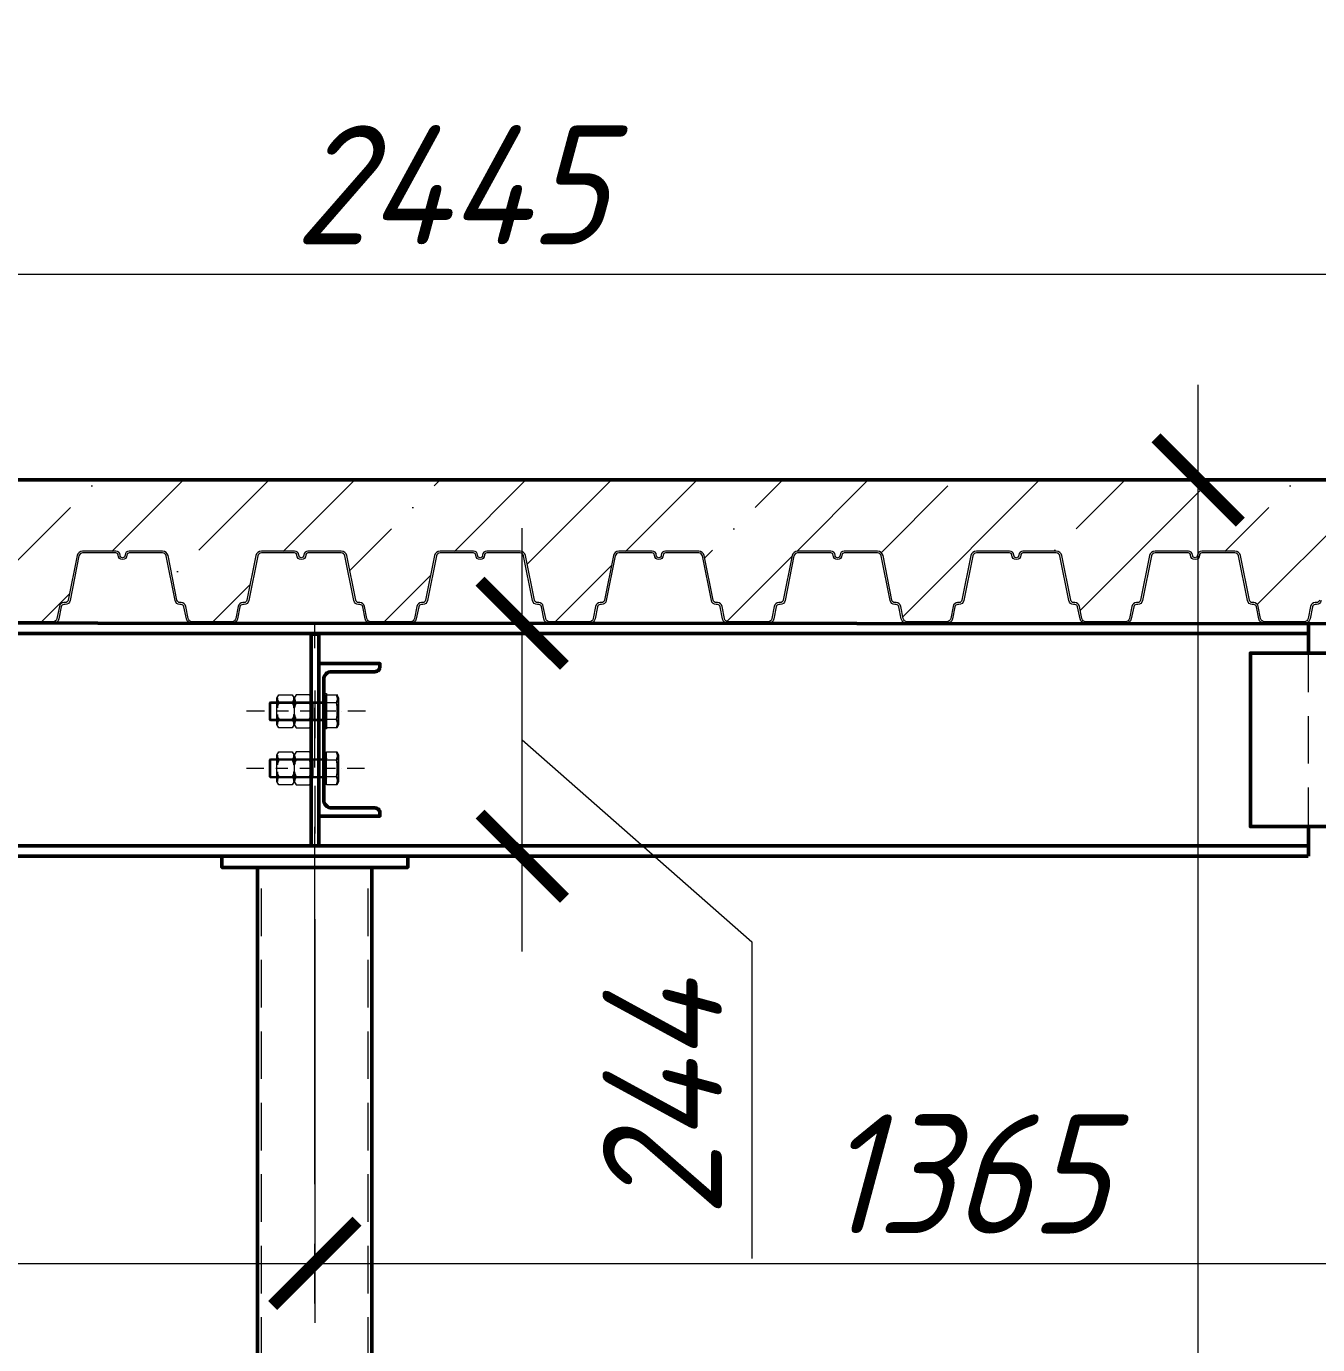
# Model space of a CAD drawing. Header units: millimetres. Extents: x 504091 to 2165846, y 135022 to 442887.
# Drawn here: x 880259 to 881614, y 257134 to 258518 of the extents above; entities that cross this region are included whole.
import ezdxf

# ---------------------------------------------------------------- set-up
doc = ezdxf.new("R2010")
doc.units = ezdxf.units.MM
for name, pattern in [('( Dashed )', [0.75, 0.5, -0.25]), ('CENTER2', [1.125, 0.75, -0.125, 0.125, -0.125]), ('осеваяX2', [4, 2.5, -0.5, 0.5, -0.5])]:
    doc.linetypes.add(name, pattern=pattern)
doc.layers.get('Defpoints').update_dxf_attribs({"color": 255})
for name, color, linetype in [('PDF _Геометрия', 7, 'Continuous'), ('SGRAND', 7, 'Continuous'), ('металл', 124, 'Continuous')]:
    doc.layers.add(name, color=color, linetype=linetype)
for name, color, linetype, lineweight in [('Кровля', 214, 'Continuous', 18), ('Лестницы', 7, 'Continuous', 18), ('Оси', 165, 'осеваяX2', 13), ('Размеры КР', 164, 'Continuous', 9)]:
    doc.layers.add(name, color=color, linetype=linetype, lineweight=lineweight)
doc.styles.add('GOST 2.304_new', font='isocpeur.ttf', dxfattribs={"width": 0.9, "oblique": 15})
doc.dimstyles.new('SPDS 1_50', dxfattribs={"dimscale": 50, "dimtxt": 2.5, "dimasz": 1.77, "dimexe": 1.25, "dimexo": 0.625, "dimtad": 1, "dimdec": 0, "dimrnd": 0.001, "dimzin": 9, "dimtxsty": 'GOST 2.304_new', "dimblk": 'ARCHTICK', "dimcen": 2.5, "dimdle": 2, "dimclrt": 256, "dimadec": 0, "dimazin": 2, "dimtfac": 0.75, "dimtdec": 0, "dimtmove": 1, "dimatfit": 3, "dimfxl": 0, "dimtolj": 1, "dimlwd": 9, "dimlwe": 9, "dimarcsym": 0})

# ---------------------------------------------------------------- blocks, each defined once
blk = doc.blocks.new('_ArchTick')
at = {"color": 0, "linetype": 'ByBlock', "const_width": 0.15}
blk.add_lwpolyline([(-0.5, -0.5), (0.5, 0.5)], dxfattribs=at)
blk = doc.blocks.new('*D1278')
at = {"layer": 'Defpoints', "color": 0, "lineweight": 20, "transparency": 16777216}
for p in [(881926.4, 258257.8), (879481.6, 258011.9), (881926.4, 258011.9)]:
    blk.add_point(p, dxfattribs=at)
at = {"layer": 'Размеры КР', "color": 0, "lineweight": 9, "transparency": 16777216}
for p, q in [((879481.6, 258043.2), (879481.6, 258320.3)), ((881926.4, 258043.2), (881926.4, 258320.3)), ((879381.6, 258257.8), (882026.4, 258257.8))]:
    blk.add_line(p, q, dxfattribs=at)
at = {"layer": 'Размеры КР', "color": 0, "lineweight": 9, "transparency": 16777216, "xscale": 88.5, "yscale": 88.5, "zscale": 88.5, "rotation": 180}
blk.add_blockref('_ArchTick', (879481.6, 258257.8), dxfattribs=at)
at = {"layer": 'Размеры КР', "color": 0, "lineweight": 9, "transparency": 16777216, "xscale": 88.5, "yscale": 88.5, "zscale": 88.5}
blk.add_blockref('_ArchTick', (881926.4, 258257.8), dxfattribs=at)
at = {"layer": 'Размеры КР', "lineweight": 20, "transparency": 16777216, "insert": (880704, 258351.6), "char_height": 125, "attachment_point": 5, "style": 'GOST 2.304_new'}
blk.add_mtext('\\A1;2445', dxfattribs=at)
blk = doc.blocks.new('*D1280')
at = {"layer": 'Defpoints', "color": 0, "lineweight": 20, "transparency": 16777216}
for p in [(881976.6, 258574.3), (879481.6, 258181.7), (881976.6, 258106.6)]:
    blk.add_point(p, dxfattribs=at)
at = {"layer": 'Размеры КР', "color": 0, "lineweight": 9, "transparency": 16777216}
for p, q in [((879481.6, 258213), (879481.6, 258636.8)), ((881976.6, 258137.8), (881976.6, 258636.8)), ((879381.6, 258574.3), (882076.6, 258574.3))]:
    blk.add_line(p, q, dxfattribs=at)
at = {"layer": 'Размеры КР', "color": 0, "lineweight": 9, "transparency": 16777216, "xscale": 88.5, "yscale": 88.5, "zscale": 88.5, "rotation": 180}
blk.add_blockref('_ArchTick', (879481.6, 258574.3), dxfattribs=at)
at = {"layer": 'Размеры КР', "color": 0, "lineweight": 9, "transparency": 16777216, "xscale": 88.5, "yscale": 88.5, "zscale": 88.5}
blk.add_blockref('_ArchTick', (881976.6, 258574.3), dxfattribs=at)
at = {"layer": 'Размеры КР', "lineweight": 20, "transparency": 16777216, "insert": (880729.1, 258668.1), "char_height": 125, "attachment_point": 5, "style": 'GOST 2.304_new'}
blk.add_mtext('\\A1;2495', dxfattribs=at)
blk = doc.blocks.new('*D1281')
at = {"layer": 'Defpoints', "color": 0, "lineweight": 20, "transparency": 16777216}
for p in [(879360.9, 257647.1), (881001.4, 257647.1), (880913.6, 254847.3)]:
    blk.add_point(p, dxfattribs=at)
at = {"layer": 'Размеры КР', "color": 0, "lineweight": 9, "transparency": 16777216}
for p, q in [((879360.9, 254747.3), (879360.9, 257747.1)), ((880970.2, 257647.1), (879298.4, 257647.1)), ((880882.3, 254847.3), (879298.4, 254847.3))]:
    blk.add_line(p, q, dxfattribs=at)
at = {"layer": 'Размеры КР', "color": 0, "lineweight": 9, "transparency": 16777216, "xscale": 88.5, "yscale": 88.5, "zscale": 88.5}
for p, rotation in [((879360.9, 257647.1), 90), ((879360.9, 254847.3), 270)]:
    blk.add_blockref('_ArchTick', p, dxfattribs=dict(at, rotation=rotation))
at = {"layer": 'Размеры КР', "lineweight": 20, "transparency": 16777216, "insert": (879267.1, 256247.2), "char_height": 125, "attachment_point": 5, "rotation": 90, "style": 'GOST 2.304_new'}
blk.add_mtext('\\A1;2800', dxfattribs=at)
blk = doc.blocks.new('*D1297')
at = {"layer": 'Defpoints', "color": 0, "lineweight": 20, "transparency": 16777216}
for p in [(880715.1, 257891.5), (880779.2, 257891.5), (880739.2, 257647.1)]:
    blk.add_point(p, dxfattribs=at)
at = {"layer": 'Размеры КР', "color": 0, "lineweight": 9, "transparency": 16777216}
for p, q in [((880779.2, 257547.1), (880779.2, 257991.5)), ((880746.4, 257891.5), (880841.7, 257891.5)), ((880779.2, 257769.3), (881020.1, 257557.3)), ((880770.5, 257647.1), (880841.7, 257647.1)), ((881020.1, 257557.3), (881020.1, 257225))]:
    blk.add_line(p, q, dxfattribs=at)
at = {"layer": 'Размеры КР', "color": 0, "lineweight": 9, "transparency": 16777216, "xscale": 88.5, "yscale": 88.5, "zscale": 88.5}
for p, rotation in [((880779.2, 257891.5), 90), ((880779.2, 257647.1), 270)]:
    blk.add_blockref('_ArchTick', p, dxfattribs=dict(at, rotation=rotation))
at = {"layer": 'Размеры КР', "lineweight": 20, "transparency": 16777216, "insert": (880926.3, 257391.2), "char_height": 125, "attachment_point": 5, "rotation": 90, "style": 'GOST 2.304_new'}
blk.add_mtext('\\A1;244', dxfattribs=at)
blk = doc.blocks.new('*D1306')
at = {"layer": 'Defpoints', "color": 0, "lineweight": 20, "transparency": 16777216}
for p in [(879481.6, 257659.6), (880561.6, 257612.3), (880561.6, 257219.8)]:
    blk.add_point(p, dxfattribs=at)
at = {"layer": 'Размеры КР', "color": 0, "lineweight": 9, "transparency": 16777216}
for p, q in [((879481.6, 257628.4), (879481.6, 257157.3)), ((880561.6, 257581.1), (880561.6, 257157.3)), ((879381.6, 257219.8), (880661.6, 257219.8))]:
    blk.add_line(p, q, dxfattribs=at)
at = {"layer": 'Размеры КР', "color": 0, "lineweight": 9, "transparency": 16777216, "xscale": 88.5, "yscale": 88.5, "zscale": 88.5, "rotation": 180}
blk.add_blockref('_ArchTick', (879481.6, 257219.8), dxfattribs=at)
at = {"layer": 'Размеры КР', "color": 0, "lineweight": 9, "transparency": 16777216, "xscale": 88.5, "yscale": 88.5, "zscale": 88.5}
blk.add_blockref('_ArchTick', (880561.6, 257219.8), dxfattribs=at)
at = {"layer": 'Размеры КР', "lineweight": 20, "transparency": 16777216, "insert": (880021.6, 257313.6), "char_height": 125, "attachment_point": 5, "style": 'GOST 2.304_new'}
blk.add_mtext('\\A1;1080', dxfattribs=at)
blk = doc.blocks.new('*D1308')
at = {"layer": 'Defpoints', "color": 0, "lineweight": 20, "transparency": 16777216}
for p in [(881926.4, 257988.6), (880561.6, 257410.3), (881926.4, 257219.8)]:
    blk.add_point(p, dxfattribs=at)
at = {"layer": 'Размеры КР', "color": 0, "lineweight": 9, "transparency": 16777216}
for p, q in [((881926.4, 257957.4), (881926.4, 257157.3)), ((880561.6, 257379.1), (880561.6, 257157.3)), ((880461.6, 257219.8), (882026.4, 257219.8))]:
    blk.add_line(p, q, dxfattribs=at)
at = {"layer": 'Размеры КР', "color": 0, "lineweight": 9, "transparency": 16777216, "xscale": 88.5, "yscale": 88.5, "zscale": 88.5, "rotation": 180}
blk.add_blockref('_ArchTick', (880561.6, 257219.8), dxfattribs=at)
at = {"layer": 'Размеры КР', "color": 0, "lineweight": 9, "transparency": 16777216, "xscale": 88.5, "yscale": 88.5, "zscale": 88.5}
blk.add_blockref('_ArchTick', (881926.4, 257219.8), dxfattribs=at)
at = {"layer": 'Размеры КР', "lineweight": 20, "transparency": 16777216, "insert": (881244, 257313.6), "char_height": 125, "attachment_point": 5, "style": 'GOST 2.304_new'}
blk.add_mtext('\\A1;1365', dxfattribs=at)
blk = doc.blocks.new('*D1409')
at = {"layer": 'Defpoints', "color": 0, "lineweight": 20, "transparency": 16777216}
for p in [(881363.3, 258041.9), (881488.2, 258041.9), (880913.6, 254847.3)]:
    blk.add_point(p, dxfattribs=at)
at = {"layer": 'Размеры КР', "color": 0, "lineweight": 9, "transparency": 16777216}
for p, q in [((881488.2, 254747.3), (881488.2, 258141.9)), ((881394.5, 258041.9), (881550.7, 258041.9)), ((880944.8, 254847.3), (881550.7, 254847.3))]:
    blk.add_line(p, q, dxfattribs=at)
at = {"layer": 'Размеры КР', "color": 0, "lineweight": 9, "transparency": 16777216, "xscale": 88.5, "yscale": 88.5, "zscale": 88.5}
for p, rotation in [((881488.2, 258041.9), 90), ((881488.2, 254847.3), 270)]:
    blk.add_blockref('_ArchTick', p, dxfattribs=dict(at, rotation=rotation))
at = {"layer": 'Размеры КР', "lineweight": 20, "transparency": 16777216, "insert": (881394.5, 256444.6), "char_height": 125, "attachment_point": 5, "rotation": 90, "style": 'GOST 2.304_new'}
blk.add_mtext('\\A1;3195', dxfattribs=at)

msp = doc.modelspace()

# ---------------------------------------------------------------- hatches: boundary and pattern name
at = {"layer": 'SGRAND', "lineweight": 20}
h = msp.add_hatch(dxfattribs=at)
h.set_pattern_fill('ANSI35', color=256, scale=20)
h.set_pattern_definition([(45, (-5597.09, 1716.57), (-89.802561, 89.802561), []), (45, (-5507.29, 1716.57), (-89.802561, 89.802561), [158.75, -31.75, 0, -31.75])])
h.paths.add_polyline_path([(881919.8266, 257918.9911, -0.406539202), (881916.2478, 257921.4216), (881906.8468, 257968.3223, 0.356446596), (881901.0657, 257973.0434), (881866.1782, 257973.0434, 0.414213562), (881861.7782, 257968.6434, -0.414213562), (881859.1782, 257966.0434, -0.414213562), (881856.5782, 257968.6434, 0.414213562), (881852.1782, 257973.0434), (881817.2906, 257973.0434, 0.358333834), (881811.5018, 257968.2836), (881802.1136, 257921.4467, -0.358554721), (881799.0716, 257918.9434), (881797.6515, 257918.9434, 0.358415298), (881792.8436, 257914.9889), (881790.3387, 257902.2522), (881789.1323, 257896.1179, -0.358415298), (881785.1093, 257892.8091), (881745.3342, 257892.8091, -0.358415298), (881741.3113, 257896.1179), (881738.8064, 257908.8546, 0.416227319), (881733.1202, 257912.8568, -0.406539202), (881729.5414, 257915.2872), (881720.1403, 257962.188, 0.356446596), (881714.3593, 257966.9091), (881679.4718, 257966.9091, 0.414213562), (881675.0718, 257962.5091, -0.414213562), (881672.4718, 257959.9091, -0.414213562), (881669.8718, 257962.5091, 0.414213562), (881665.4718, 257966.9091), (881630.5842, 257966.9091, 0.358333834), (881624.7954, 257962.1492), (881615.4072, 257915.3123, -0.358554721), (881612.3651, 257912.8091), (881610.9451, 257912.8091, 0.358415298), (881606.1371, 257908.8546), (881603.6323, 257896.1179, -0.358415298), (881599.6093, 257892.8091), (881557.8342, 257892.8091, -0.358415298), (881553.8113, 257896.1179), (881551.3064, 257908.8546, 0.416227319), (881545.6202, 257912.8568, -0.406539202), (881542.0414, 257915.2872), (881532.6403, 257962.188, 0.356446596), (881526.8593, 257966.9091), (881491.9718, 257966.9091, 0.414213562), (881487.5718, 257962.5091, -0.414213562), (881484.9718, 257959.9091, -0.414213562), (881482.3718, 257962.5091, 0.414213562), (881477.9718, 257966.9091), (881443.0842, 257966.9091, 0.358333834), (881437.2954, 257962.1492), (881427.9072, 257915.3123, -0.358554721), (881424.8651, 257912.8091), (881423.4451, 257912.8091, 0.358415298), (881418.6371, 257908.8546), (881416.1323, 257896.1179, -0.358415298), (881412.1093, 257892.8091), (881370.3342, 257892.8091, -0.358415298), (881366.3113, 257896.1179), (881363.8064, 257908.8546, 0.416227319), (881358.1202, 257912.8568, -0.406539202), (881354.5414, 257915.2872), (881345.1403, 257962.188, 0.356446596), (881339.3593, 257966.9091), (881304.4718, 257966.9091, 0.414213562), (881300.0718, 257962.5091, -0.414213562), (881297.4718, 257959.9091, -0.414213562), (881294.8718, 257962.5091, 0.414213562), (881290.4718, 257966.9091), (881255.5842, 257966.9091, 0.358333834), (881249.7954, 257962.1492), (881240.4072, 257915.3123, -0.358554721), (881237.3651, 257912.8091), (881235.9451, 257912.8091, 0.358415298), (881231.1371, 257908.8546), (881228.6323, 257896.1179, -0.358415298), (881224.6093, 257892.8091), (881182.8342, 257892.8091, -0.358415298), (881178.8113, 257896.1179), (881176.3064, 257908.8546, 0.416227319), (881170.6202, 257912.8568, -0.406539202), (881167.0414, 257915.2872), (881157.6403, 257962.188, 0.356446596), (881151.8593, 257966.9091), (881116.9718, 257966.9091, 0.414213562), (881112.5718, 257962.5091, -0.414213562), (881109.9718, 257959.9091, -0.414213562), (881107.3718, 257962.5091, 0.414213562), (881102.9718, 257966.9091), (881068.0695, 257966.9091, 0.358333834), (881062.2808, 257962.1492), (881052.8925, 257915.3123, -0.358554721), (881049.8505, 257912.8091), (881048.4304, 257912.8091, 0.358415298), (881043.6225, 257908.8546), (881041.1176, 257896.1179, -0.358415298), (881037.0947, 257892.8091), (880995.3195, 257892.8091, -0.358415298), (880991.2966, 257896.1179), (880988.7917, 257908.8546, 0.416227319), (880983.1055, 257912.8568, -0.406539202), (880979.5267, 257915.2872), (880970.1257, 257962.188, 0.356446596), (880964.3447, 257966.9091), (880929.4571, 257966.9091, 0.414213562), (880925.0571, 257962.5091, -0.414213562), (880922.4571, 257959.9091, -0.414213562), (880919.8571, 257962.5091, 0.414213562), (880915.4571, 257966.9091), (880880.5695, 257966.9091, 0.358333834), (880874.7808, 257962.1492), (880865.3925, 257915.3123, -0.358554721), (880862.3505, 257912.8091), (880860.9304, 257912.8091, 0.358415298), (880856.1225, 257908.8546), (880853.6176, 257896.1179, -0.358415298), (880849.5947, 257892.8091), (880807.8195, 257892.8091, -0.358415298), (880803.7966, 257896.1179), (880801.2917, 257908.8546, 0.416227319), (880795.6055, 257912.8568, -0.406539202), (880792.0267, 257915.2872), (880782.6257, 257962.188, 0.356446596), (880776.8447, 257966.9091), (880741.9571, 257966.9091, 0.414213562), (880737.5571, 257962.5091, -0.414213562), (880734.9571, 257959.9091, -0.414213562), (880732.3571, 257962.5091, 0.414213562), (880727.9571, 257966.9091), (880693.0549, 257966.9091, 0.358333834), (880687.2661, 257962.1492), (880677.8778, 257915.3123, -0.358554721), (880674.8358, 257912.8091), (880673.4157, 257912.8091, 0.358415298), (880668.6078, 257908.8546), (880666.1029, 257896.1179, -0.358415298), (880662.08, 257892.8091), (880620.3049, 257892.8091, -0.358415298), (880616.2819, 257896.1179), (880613.777, 257908.8546, 0.416227319), (880608.0909, 257912.8568, -0.406539202), (880604.5121, 257915.2872), (880595.111, 257962.188, 0.356446596), (880589.33, 257966.9091), (880554.4424, 257966.9091, 0.414213562), (880550.0424, 257962.5091, -0.414213562), (880547.4424, 257959.9091, -0.414213562), (880544.8424, 257962.5091, 0.414213562), (880540.4424, 257966.9091), (880505.5549, 257966.9091, 0.358333834), (880499.7661, 257962.1492), (880490.3778, 257915.3123, -0.358554721), (880487.3358, 257912.8091), (880485.9157, 257912.8091, 0.358415298), (880481.1078, 257908.8546), (880478.6029, 257896.1179, -0.358415298), (880474.58, 257892.8091), (880432.8049, 257892.8091, -0.358415298), (880428.7819, 257896.1179), (880426.277, 257908.8546, 0.416227319), (880420.5909, 257912.8568, -0.406539202), (880417.0121, 257915.2872), (880407.611, 257962.188, 0.356446596), (880401.83, 257966.9091), (880366.9424, 257966.9091, 0.414213562), (880362.5424, 257962.5091, -0.414213562), (880359.9424, 257959.9091, -0.414213562), (880357.3424, 257962.5091, 0.414213562), (880352.9424, 257966.9091), (880318.0402, 257966.9091, 0.358333834), (880312.2514, 257962.1492), (880302.8632, 257915.3123, -0.358554721), (880299.8211, 257912.8091), (880298.4011, 257912.8091, 0.358415298), (880293.5932, 257908.8546), (880291.0883, 257896.1179, -0.358415298), (880287.0653, 257892.8091), (880245.2902, 257892.8091, -0.358415298), (880241.2673, 257896.1179), (880238.7624, 257908.8546, 0.416227319), (880233.0762, 257912.8568, -0.406539202), (880229.4974, 257915.2872), (880220.0963, 257962.188, 0.356446596), (880214.3153, 257966.9091), (880179.4278, 257966.9091, 0.414213562), (880175.0278, 257962.5091, -0.414213562), (880172.4278, 257959.9091, -0.414213562), (880169.8278, 257962.5091, 0.414213562), (880165.4278, 257966.9091), (880130.5402, 257966.9091, 0.358333834), (880124.7514, 257962.1492), (880115.3632, 257915.3123, -0.358554721), (880112.3211, 257912.8091), (880110.9011, 257912.8091, 0.358415298), (880106.0932, 257908.8546), (880103.5883, 257896.1179, -0.358415298), (880099.5653, 257892.8091), (880057.7902, 257892.8091, -0.358415298), (880053.7673, 257896.1179), (880051.2624, 257908.8546, 0.416227319), (880045.5762, 257912.8568, -0.406539202), (880041.9974, 257915.2872), (880032.5963, 257962.188, 0.356446596), (880026.8153, 257966.9091), (879991.9278, 257966.9091, 0.414213562), (879987.5278, 257962.5091, -0.414213562), (879984.9278, 257959.9091, -0.414213562), (879982.3278, 257962.5091, 0.414213562), (879977.9278, 257966.9091), (879943.0255, 257966.9091, 0.358333834), (879937.2368, 257962.1492), (879927.8485, 257915.3123, -0.358554721), (879924.8065, 257912.8091), (879923.3864, 257912.8091, 0.358415298), (879918.5785, 257908.8546), (879916.0736, 257896.1179, -0.358415298), (879912.0507, 257892.8091), (879870.2755, 257892.8091, -0.358415298), (879866.2526, 257896.1179), (879863.7477, 257908.8546, 0.416227319), (879858.0615, 257912.8568, -0.406539202), (879854.4827, 257915.2872), (879845.0817, 257962.188, 0.356446596), (879839.3007, 257966.9091), (879804.4131, 257966.9091, 0.414213562), (879800.0131, 257962.5091, -0.414213562), (879797.4131, 257959.9091, -0.414213562), (879794.8131, 257962.5091, 0.414213562), (879790.4131, 257966.9091), (879755.5255, 257966.9091, 0.358333834), (879749.7368, 257962.1492), (879740.3485, 257915.3123, -0.358554721), (879737.3065, 257912.8091), (879735.8864, 257912.8091, 0.358415298), (879731.0785, 257908.8546), (879728.5736, 257896.1179, -0.358415298), (879724.5507, 257892.8091), (879682.7755, 257892.8091, -0.358415298), (879678.7526, 257896.1179), (879676.2477, 257908.8546, 0.416227319), (879670.5615, 257912.8568, -0.406539202), (879666.9827, 257915.2872), (879657.5817, 257962.188, 0.356446596), (879651.8007, 257966.9091), (879616.9131, 257966.9091, 0.414213562), (879612.5131, 257962.5091, -0.414213562), (879609.9131, 257959.9091, -0.414213562), (879607.3131, 257962.5091, 0.414213562), (879602.9131, 257966.9091), (879568.0109, 257966.9091, 0.358333834), (879562.2221, 257962.1492), (879552.8338, 257915.3123, -0.358554721), (879549.7918, 257912.8091), (879548.3717, 257912.8091, 0.358415298), (879543.5638, 257908.8546), (879541.0589, 257896.1179, -0.358415298), (879537.036, 257892.8091), (879495.2609, 257892.8091, -0.358415298), (879491.2379, 257896.1179), (879488.7331, 257908.8546, 0.416227319), (879483.0469, 257912.8568, -0.120533483), (879481.5767, 257912.9513), (879481.5767, 258041.9091), (881926.4004, 258041.9091), (881926.4004, 257910.4758), (881925.5128, 257914.9889, 0.416227319)])

# ---------------------------------------------------------------- linework, layer by layer
at = {"layer": 'PDF _Геометрия', "lineweight": 9}
for points in [[(881604.1554, 257819.149), (881604.1554, 257869.0847)], [(880561.8135, 257771.1177), (880561.8135, 257821.0534)], [(880513.9938, 257807.7231), (880573.8743, 257807.7231)], [(880515.2634, 257809.2042), (880573.0279, 257809.2042)], [(880537.9037, 257807.9347), (880523.9386, 257807.9347)], [(880555.889, 257807.9347), (880541.9239, 257807.9347)], [(880559.9092, 257789.103), (880559.9092, 257809.2042)], [(880573.8743, 257809.6274), (880570.912, 257809.6274)], [(880584.6654, 257807.9347), (880573.8743, 257807.9347)], [(880508.704, 257799.2594), (880490.0839, 257799.2594)], [(880515.0518, 257799.2594), (880515.0518, 257799.2594)], [(880533.8834, 257799.2594), (880521.1879, 257799.2594)], [(880540.0196, 257799.2594), (880540.0196, 257799.2594)], [(880558.8512, 257799.2594), (880546.3673, 257799.2594)], [(880564.9874, 257799.2594), (880564.9874, 257799.2594)], [(880583.8191, 257799.2594), (880571.3351, 257799.2594)], [(880589.9552, 257799.2594), (880589.9552, 257799.2594)], [(880614.923, 257799.2594), (880596.303, 257799.2594)], [(881604.1554, 257744.2456), (881604.1554, 257794.1812)], [(880584.6654, 257790.5842), (880573.8743, 257790.5842), (880513.9938, 257790.5842)], [(880573.0279, 257789.103), (880515.2634, 257789.103)], [(880537.9037, 257790.5842), (880523.9386, 257790.5842)], [(880555.889, 257790.5842), (880541.9239, 257790.5842)], [(880573.8743, 257788.6798), (880570.912, 257788.6798)], [(880508.2808, 257739.1674), (880490.0839, 257739.1674)], [(880584.6654, 257747.8427), (880573.8743, 257747.8427), (880513.9938, 257747.8427)], [(880514.417, 257739.1674), (880514.417, 257739.1674)], [(880515.2634, 257749.1122), (880573.0279, 257749.1122)], [(880533.2486, 257739.1674), (880520.7647, 257739.1674)], [(880537.9037, 257747.8427), (880523.9386, 257747.8427)], [(880539.5964, 257739.1674), (880539.5964, 257739.1674)], [(880555.889, 257747.8427), (880541.9239, 257747.8427)], [(880558.2165, 257739.1674), (880545.7326, 257739.1674)], [(880559.9092, 257729.2226), (880559.9092, 257749.1122)], [(880561.8135, 257746.1499), (880561.8135, 257746.1499)], [(880564.5642, 257739.1674), (880564.5642, 257739.1674)], [(880583.1843, 257739.1674), (880570.7004, 257739.1674)], [(880589.532, 257739.1674), (880589.532, 257739.1674)], [(880613.8651, 257739.1674), (880595.6682, 257739.1674)], [(880584.6654, 257730.4921), (880573.8743, 257730.4921), (880513.9938, 257730.4921)], [(880573.0279, 257729.2226), (880515.2634, 257729.2226)], [(880537.9037, 257730.4921), (880523.9386, 257730.4921)], [(880555.889, 257730.4921), (880541.9239, 257730.4921)], [(880561.8135, 257671.0349), (880561.8135, 257720.9705)], [(881604.1554, 257669.3421), (881604.1554, 257719.2778)], [(880457.0066, 257647.125), (880756.832, 257647.125)]]:
    msp.add_lwpolyline(points, dxfattribs=at)
for points in [[(880513.9938, 257807.7231), (880515.2634, 257809.2042), (880515.2634, 257789.103), (880513.9938, 257790.5842)], [(880537.9037, 257781.9089), (880523.9386, 257781.9089), (880521.8227, 257785.2944), (880521.8227, 257813.0129), (880523.9386, 257816.3984), (880537.9037, 257816.3984), (880539.808, 257813.0129), (880539.808, 257785.2944), (880541.9239, 257781.9089), (880555.889, 257781.9089), (880557.7933, 257785.2944), (880557.7933, 257813.0129), (880555.889, 257816.3984), (880541.9239, 257816.3984), (880539.808, 257813.0129), (880539.808, 257785.2944)], [(880573.8743, 257780.6394), (880570.912, 257780.6394), (880570.912, 257817.6679), (880573.8743, 257817.6679)], [(880584.6654, 257816.3984), (880586.3582, 257813.4361), (880586.3582, 257784.8712), (880584.6654, 257781.9089), (880573.8743, 257781.9089), (880573.8743, 257816.3984)], [(880537.9037, 257721.8169), (880523.9386, 257721.8169), (880521.8227, 257725.4139), (880521.8227, 257753.1324), (880523.9386, 257756.5179), (880537.9037, 257756.5179), (880539.808, 257753.1324), (880539.808, 257725.4139), (880541.9239, 257721.8169), (880555.889, 257721.8169), (880557.7933, 257725.4139), (880557.7933, 257753.1324), (880555.889, 257756.5179), (880541.9239, 257756.5179), (880539.808, 257753.1324), (880539.808, 257725.4139)], [(880584.6654, 257756.5179), (880586.3582, 257753.344), (880586.3582, 257724.9908), (880584.6654, 257721.8169), (880573.8743, 257721.8169), (880573.8743, 257756.5179)], [(880513.9938, 257747.8427), (880515.2634, 257749.1122), (880515.2634, 257729.2226), (880513.9938, 257730.4921)]]:
    msp.add_lwpolyline(points, close=True, dxfattribs=at)
at = {"layer": 'PDF _Геометрия', "lineweight": 25}
for points in [[(880538.031, 257808.0275, 0.190421229), (880540.0193, 257813.1778, 0.190384061), (880542.0081, 257808.0274)], [(880542.0082, 257807.8419, 0.190421229), (880540.0194, 257802.6916, 0.190384061), (880538.031, 257807.8419)], [(880538.031, 257790.677, 0.190421229), (880540.0193, 257795.8273, 0.190384061), (880542.0081, 257790.6769)], [(880542.0082, 257790.4914, 0.190421229), (880540.0194, 257785.3411, 0.190384061), (880538.031, 257790.4914)], [(880522.0345, 257753.0857, 0.190384061), (880524.0228, 257747.9354, 0.190421229), (880522.0346, 257742.8111)], [(880542.0082, 257747.9615, 0.190421229), (880540.0194, 257742.8112, 0.190384061), (880538.031, 257747.9354, 0.190421229), (880540.0193, 257753.0858, 0.190384061), (880542.0082, 257747.9615)], [(880558.0047, 257742.8112, 0.190384061), (880556.0163, 257747.9354, 0.190421229), (880558.0046, 257753.0858)], [(880522.0345, 257735.7352, 0.190384061), (880524.0229, 257730.6109, 0.190421229), (880522.0346, 257725.4606)], [(880542.0082, 257730.6109, 0.190421229), (880540.0194, 257725.4606, 0.190384061), (880538.031, 257730.611, 0.190421229), (880540.0193, 257735.7353, 0.190384061), (880542.0082, 257730.6109)], [(880558.0047, 257725.4606, 0.190384061), (880556.0163, 257730.611, 0.190421229), (880558.0046, 257735.7353)]]:
    msp.add_lwpolyline(points, format="xyb", dxfattribs=at)
at = {"layer": 'PDF _Геометрия', "lineweight": 20}
msp.add_lwpolyline([(880565.7647, 257647.125), (880520.6957, 257647.125), (880281.3855, 257647.125)], dxfattribs=at)
at = {"layer": 'PDF _Геометрия', "lineweight": 25}
for centre, radius, start, end in [((880529.5466, 257813.1189), 7.5124, 179.5509952, 222.667811), ((880529.5454, 257802.751), 7.511, 137.3280789, 180.453115), ((880550.4938, 257813.1184), 7.511, 317.3280789, 0.453115), ((880550.4925, 257802.7505), 7.5124, 359.5509952, 42.667811), ((880573.1337, 257810.1564), 0.7406, 269.9999293, 0.0000707), ((880542.8758, 257799.3652), 42.6359, 348.3106933, 11.6893067), ((880574.6142, 257812.2723), 11.1091, 336.864107, 23.135893), ((880529.5466, 257795.7684), 7.5124, 179.5509952, 222.667811), ((880550.4938, 257795.7679), 7.511, 317.3280789, 0.453115), ((880529.5454, 257785.4004), 7.511, 137.3280789, 180.453115), ((880550.4925, 257785.3999), 7.5124, 359.5509952, 42.667811), ((880573.1337, 257788.5741), 0.7406, 359.9999293, 90.0000707), ((880574.6142, 257786.2466), 11.1091, 336.864107, 23.135893), ((880573.1337, 257750.0644), 0.7406, 269.9999292, 0.0000707), ((880574.6142, 257752.3919), 11.1091, 336.864107, 23.135893), ((880542.8758, 257739.2731), 42.6359, 348.3106933, 11.6893067), ((880573.1337, 257728.482), 0.7406, 359.9999293, 90.0000707), ((880574.6142, 257726.3661), 11.1091, 336.864107, 23.135893)]:
    msp.add_arc(centre, radius, start, end, dxfattribs=at)
at = {"layer": 'Кровля'}
for points in [[(881615.4072, 257915.7279, -0.358554721), (881612.3651, 257913.2246), (881610.9451, 257913.2246, 0.358415298), (881606.1371, 257909.2701), (881603.6323, 257896.5334, -0.358415298), (881599.6093, 257893.2246), (881557.8342, 257893.2246, -0.358415298), (881553.8113, 257896.5334), (881551.3064, 257909.2701, 0.358415298), (881546.4985, 257913.2246), (881545.0784, 257913.2246, -0.358554721), (881542.0364, 257915.7279), (881532.6481, 257962.5648, 0.358333834), (881526.8593, 257967.3246), (881491.9718, 257967.3246, 0.414213562), (881487.5718, 257962.9246, -0.414213562), (881484.9718, 257960.3246, -0.414213562), (881482.3718, 257962.9246, 0.414213562), (881477.9718, 257967.3246), (881443.0842, 257967.3246, 0.358333834), (881437.2954, 257962.5648), (881427.9072, 257915.7279, -0.358554721), (881424.8651, 257913.2246), (881423.4451, 257913.2246, 0.358415298), (881418.6371, 257909.2701), (881416.1323, 257896.5334, -0.358415298), (881412.1093, 257893.2246), (881370.3342, 257893.2246, -0.358415298), (881366.3113, 257896.5334), (881363.8064, 257909.2701, 0.358415298), (881358.9985, 257913.2246), (881357.5784, 257913.2246, -0.358554721), (881354.5364, 257915.7279), (881345.1481, 257962.5648, 0.358333834), (881339.3593, 257967.3246), (881304.4718, 257967.3246, 0.414213562), (881300.0718, 257962.9246, -0.414213562), (881297.4718, 257960.3246, -0.414213562), (881294.8718, 257962.9246, 0.414213562), (881290.4718, 257967.3246), (881255.5842, 257967.3246, 0.358333834), (881249.7954, 257962.5648), (881240.4072, 257915.7279, -0.358554721), (881237.3651, 257913.2246), (881235.9451, 257913.2246, 0.358415298), (881231.1371, 257909.2701), (881228.6323, 257896.5334, -0.358415298), (881224.6093, 257893.2246), (881182.8342, 257893.2246, -0.358415298), (881178.8113, 257896.5334), (881176.3064, 257909.2701, 0.358415298), (881171.4985, 257913.2246), (881170.0784, 257913.2246, -0.358554721), (881167.0364, 257915.7279), (881157.6481, 257962.5648, 0.358333834), (881151.8593, 257967.3246), (881116.9718, 257967.3246, 0.414213562), (881112.5718, 257962.9246, -0.414213562), (881109.9718, 257960.3246, -0.414213562), (881107.3718, 257962.9246, 0.414213562), (881102.9718, 257967.3246), (881068.0695, 257967.3246, 0.358333834), (881062.2808, 257962.5648), (881052.8925, 257915.7279, -0.358554721), (881049.8505, 257913.2246), (881048.4304, 257913.2246, 0.358415298), (881043.6225, 257909.2701), (881041.1176, 257896.5334, -0.358415298), (881037.0947, 257893.2246), (880995.3195, 257893.2246, -0.358415298), (880991.2966, 257896.5334), (880988.7917, 257909.2701, 0.358415298), (880983.9838, 257913.2246), (880982.5637, 257913.2246, -0.358554721), (880979.5217, 257915.7279), (880970.1334, 257962.5648, 0.358333834), (880964.3447, 257967.3246), (880929.4571, 257967.3246, 0.414213562), (880925.0571, 257962.9246, -0.414213562), (880922.4571, 257960.3246, -0.414213562), (880919.8571, 257962.9246, 0.414213562), (880915.4571, 257967.3246), (880880.5695, 257967.3246, 0.358333834), (880874.7808, 257962.5648), (880865.3925, 257915.7279, -0.358554721), (880862.3505, 257913.2246), (880860.9304, 257913.2246, 0.358415298), (880856.1225, 257909.2701), (880853.6176, 257896.5334, -0.358415298), (880849.5947, 257893.2246), (880807.8195, 257893.2246, -0.358415298), (880803.7966, 257896.5334), (880801.2917, 257909.2701, 0.358415298), (880796.4838, 257913.2246), (880795.0637, 257913.2246, -0.358554721), (880792.0217, 257915.7279), (880782.6334, 257962.5648, 0.358333834), (880776.8447, 257967.3246), (880741.9571, 257967.3246, 0.414213562), (880737.5571, 257962.9246, -0.414213562), (880734.9571, 257960.3246, -0.414213562), (880732.3571, 257962.9246, 0.414213562), (880727.9571, 257967.3246), (880693.0549, 257967.3246, 0.358333834), (880687.2661, 257962.5648), (880677.8778, 257915.7279, -0.358554721), (880674.8358, 257913.2246), (880673.4157, 257913.2246, 0.358415298), (880668.6078, 257909.2701), (880666.1029, 257896.5334, -0.358415298), (880662.08, 257893.2246), (880620.3049, 257893.2246, -0.358415298), (880616.2819, 257896.5334), (880613.777, 257909.2701, 0.358415298), (880608.9691, 257913.2246), (880607.5491, 257913.2246, -0.358554721), (880604.507, 257915.7279), (880595.1188, 257962.5648, 0.358333834), (880589.33, 257967.3246), (880554.4424, 257967.3246, 0.414213562), (880550.0424, 257962.9246, -0.414213562), (880547.4424, 257960.3246, -0.414213562), (880544.8424, 257962.9246, 0.414213562), (880540.4424, 257967.3246), (880505.5549, 257967.3246, 0.358333834), (880499.7661, 257962.5648), (880490.3778, 257915.7279, -0.358554721), (880487.3358, 257913.2246), (880485.9157, 257913.2246, 0.358415298), (880481.1078, 257909.2701), (880478.6029, 257896.5334, -0.358415298), (880474.58, 257893.2246), (880432.8049, 257893.2246, -0.358415298), (880428.7819, 257896.5334), (880426.277, 257909.2701, 0.358415298), (880421.4691, 257913.2246), (880420.0491, 257913.2246, -0.358554721), (880417.007, 257915.7279), (880407.6188, 257962.5648, 0.358333834), (880401.83, 257967.3246), (880366.9424, 257967.3246, 0.414213562), (880362.5424, 257962.9246, -0.414213562), (880359.9424, 257960.3246, -0.414213562), (880357.3424, 257962.9246, 0.414213562), (880352.9424, 257967.3246), (880318.0402, 257967.3246, 0.358333834), (880312.2514, 257962.5648), (880302.8632, 257915.7279, -0.358554721), (880299.8211, 257913.2246), (880298.4011, 257913.2246, 0.358415298), (880293.5932, 257909.2701), (880291.0883, 257896.5334, -0.358415298), (880287.0653, 257893.2246), (880245.2902, 257893.2246, -0.358415298)], [(881617.3689, 257915.3384, -0.358297978), (881612.3651, 257911.2246), (881610.9451, 257911.2246, 0.358415298), (881608.0996, 257908.8842), (881605.5947, 257896.1475, -0.358415298), (881599.6093, 257891.2246), (881557.8342, 257891.2246, -0.358415298), (881551.8489, 257896.1475), (881549.344, 257908.8842, 0.358415298), (881546.4985, 257911.2246), (881545.0784, 257911.2246, -0.358297978), (881540.0747, 257915.3384), (881530.6864, 257962.1753, 0.358550981), (881526.8593, 257965.3246), (881491.9718, 257965.3246, 0.414213562), (881489.5718, 257962.9246, -0.414213562), (881484.9718, 257958.3246, -0.414213562), (881480.3718, 257962.9246, 0.414213562), (881477.9718, 257965.3246), (881443.0842, 257965.3246, 0.358550981), (881439.2571, 257962.1753), (881429.8689, 257915.3384, -0.358297978), (881424.8651, 257911.2246), (881423.4451, 257911.2246, 0.358415298), (881420.5996, 257908.8842), (881418.0947, 257896.1475, -0.358415298), (881412.1093, 257891.2246), (881370.3342, 257891.2246, -0.358415298), (881364.3489, 257896.1475), (881361.844, 257908.8842, 0.358415298), (881358.9985, 257911.2246), (881357.5784, 257911.2246, -0.358297978), (881352.5747, 257915.3384), (881343.1864, 257962.1753, 0.358550981), (881339.3593, 257965.3246), (881304.4718, 257965.3246, 0.414213562), (881302.0718, 257962.9246, -0.414213562), (881297.4718, 257958.3246, -0.414213562), (881292.8718, 257962.9246, 0.414213562), (881290.4718, 257965.3246), (881255.5842, 257965.3246, 0.358550981), (881251.7571, 257962.1753), (881242.3689, 257915.3384, -0.358297978), (881237.3651, 257911.2246), (881235.9451, 257911.2246, 0.358415298), (881233.0996, 257908.8842), (881230.5947, 257896.1475, -0.358415298), (881224.6093, 257891.2246), (881182.8342, 257891.2246, -0.358415298), (881176.8489, 257896.1475), (881174.344, 257908.8842, 0.358415298), (881171.4985, 257911.2246), (881170.0784, 257911.2246, -0.358297978), (881165.0747, 257915.3384), (881155.6864, 257962.1753, 0.358550981), (881151.8593, 257965.3246), (881116.9718, 257965.3246, 0.414213562), (881114.5718, 257962.9246, -0.414213562), (881109.9718, 257958.3246, -0.414213562), (881105.3718, 257962.9246, 0.414213562), (881102.9718, 257965.3246), (881068.0695, 257965.3246, 0.358550981), (881064.2425, 257962.1753), (881054.8542, 257915.3384, -0.358297978), (881049.8505, 257911.2246), (881048.4304, 257911.2246, 0.358415298), (881045.5849, 257908.8842), (881043.08, 257896.1475, -0.358415298), (881037.0947, 257891.2246), (880995.3195, 257891.2246, -0.358415298), (880989.3342, 257896.1475), (880986.8293, 257908.8842, 0.358415298), (880983.9838, 257911.2246), (880982.5637, 257911.2246, -0.358297978), (880977.56, 257915.3384), (880968.1717, 257962.1753, 0.358550981), (880964.3447, 257965.3246), (880929.4571, 257965.3246, 0.414213562), (880927.0571, 257962.9246, -0.414213562), (880922.4571, 257958.3246, -0.414213562), (880917.8571, 257962.9246, 0.414213562), (880915.4571, 257965.3246), (880880.5695, 257965.3246, 0.358550981), (880876.7425, 257962.1753), (880867.3542, 257915.3384, -0.358297978), (880862.3505, 257911.2246), (880860.9304, 257911.2246, 0.358415298), (880858.0849, 257908.8842), (880855.58, 257896.1475, -0.358415298), (880849.5947, 257891.2246), (880807.8195, 257891.2246, -0.358415298), (880801.8342, 257896.1475), (880799.3293, 257908.8842, 0.358415298), (880796.4838, 257911.2246), (880795.0637, 257911.2246, -0.358297978), (880790.06, 257915.3384), (880780.6717, 257962.1753, 0.358550981), (880776.8447, 257965.3246), (880741.9571, 257965.3246, 0.414213562), (880739.5571, 257962.9246, -0.414213562), (880734.9571, 257958.3246, -0.414213562), (880730.3571, 257962.9246, 0.414213562), (880727.9571, 257965.3246), (880693.0549, 257965.3246, 0.358550981), (880689.2278, 257962.1753), (880679.8395, 257915.3384, -0.358297978), (880674.8358, 257911.2246), (880673.4157, 257911.2246, 0.358415298), (880670.5702, 257908.8842), (880668.0653, 257896.1475, -0.358415298), (880662.08, 257891.2246), (880620.3049, 257891.2246, -0.358415298), (880614.3195, 257896.1475), (880611.8146, 257908.8842, 0.358415298), (880608.9691, 257911.2246), (880607.5491, 257911.2246, -0.358297978), (880602.5453, 257915.3384), (880593.157, 257962.1753, 0.358550981), (880589.33, 257965.3246), (880554.4424, 257965.3246, 0.414213562), (880552.0424, 257962.9246, -0.414213562), (880547.4424, 257958.3246, -0.414213562), (880542.8424, 257962.9246, 0.414213562), (880540.4424, 257965.3246), (880505.5549, 257965.3246, 0.358550981), (880501.7278, 257962.1753), (880492.3395, 257915.3384, -0.358297978), (880487.3358, 257911.2246), (880485.9157, 257911.2246, 0.358415298), (880483.0702, 257908.8842), (880480.5653, 257896.1475, -0.358415298), (880474.58, 257891.2246), (880432.8049, 257891.2246, -0.358415298), (880426.8195, 257896.1475), (880424.3146, 257908.8842, 0.358415298), (880421.4691, 257911.2246), (880420.0491, 257911.2246, -0.358297978), (880415.0453, 257915.3384), (880405.657, 257962.1753, 0.358550981), (880401.83, 257965.3246), (880366.9424, 257965.3246, 0.414213562), (880364.5424, 257962.9246, -0.414213562), (880359.9424, 257958.3246, -0.414213562), (880355.3424, 257962.9246, 0.414213562), (880352.9424, 257965.3246), (880318.0402, 257965.3246, 0.358550981), (880314.2132, 257962.1753), (880304.8249, 257915.3384, -0.358297978), (880299.8211, 257911.2246), (880298.4011, 257911.2246, 0.358415298), (880295.5556, 257908.8842), (880293.0507, 257896.1475, -0.358415298), (880287.0653, 257891.2246), (880245.2902, 257891.2246, -0.358415298)]]:
    msp.add_lwpolyline(points, format="xyb", dxfattribs=at)
at = {"layer": 'Лестницы', "color": 5, "linetype": '( Dashed )', "lineweight": 9, "ltscale": 100}
for p, q in [((880505.5767, 254863.2759), (880505.5767, 257635.2759)), ((880617.5767, 254863.2759), (880617.5767, 257635.2759))]:
    msp.add_line(p, q, dxfattribs=at)
at = {"layer": 'металл', "lineweight": 50, "ltscale": 500}
for p, q in [((881603.7323, 257647.125), (879605.3578, 257647.125)), ((880501.5767, 254863.2759), (880501.5767, 257635.2759)), ((880621.5767, 254863.2759), (880621.5767, 257635.2759))]:
    msp.add_line(p, q, dxfattribs=at)
for points in [[(879537.331, 257891.9366), (881926.4004, 257891.1042), (881926.4004, 258041.9091), (879481.5767, 258041.9091), (879481.5767, 257891.0902)], [(881604.1554, 257860.1978), (881604.1554, 257860.1978), (881604.1554, 257891.0902)], [(881604.1554, 257880.9338), (879605.3578, 257880.9338)], [(881604.1554, 257860.1978), (881543.0055, 257860.1978), (881543.0055, 257678.229), (881604.1554, 257678.229)], [(880629.946, 257692.6172), (880629.946, 257689.2318), (880565.8338, 257689.2318), (880565.8338, 257849.1951), (880629.946, 257849.1951), (880629.946, 257845.8096)], [(880624.8678, 257840.7314), (880579.3756, 257840.7314)], [(880570.912, 257832.2677), (880570.912, 257706.1591)], [(880579.3756, 257697.6954), (880624.8678, 257697.6954)], [(881604.1554, 257647.125), (881604.1554, 257678.229), (881604.1554, 257678.229)], [(881603.7323, 257658.1278), (879605.3578, 257658.1278)]]:
    msp.add_lwpolyline(points, dxfattribs=at)
for points in [[(880565.8338, 257880.0874), (880557.7933, 257880.0874), (880557.7933, 257658.1278), (880565.8338, 257658.1278)], [(881702.9688, 257860.1978), (881543.0055, 257860.1978), (881543.0055, 257678.229), (881702.9688, 257678.229)], [(880464.1387, 257647.125), (880659.0147, 257647.125), (880659.0147, 257635.2759), (880464.1387, 257635.2759)]]:
    msp.add_lwpolyline(points, close=True, dxfattribs=at)
for centre, radius, start, end in [((880579.1244, 257832.5215), 8.2138, 88.2471159, 181.0321919), ((880624.9737, 257845.9153), 4.9723, 269.9990374, 0.0009626), ((880579.4813, 257706.2648), 8.5693, 179.999153, 270.000847), ((880624.9737, 257692.7231), 4.9723, 359.9990374, 90.0009626)]:
    msp.add_arc(centre, radius, start, end, dxfattribs=at)
at = {"layer": 'Оси', "linetype": 'CENTER2', "ltscale": 500}
msp.add_line((880561.5767, 254490.2592), (880561.5767, 257891.125), dxfattribs=at)

# ---------------------------------------------------------------- dimensions: what is measured, and where the dimension line sits
at = {"layer": 'Размеры КР', "lineweight": 20}
for base, p1, p2, picture, middle in [((881976.5767, 258574.3336), (879481.5767, 258181.7404), (881976.5767, 258106.5507), '*D1280', (880729.0767, 258668.0836)), ((881926.4004, 258257.8217), (879481.5767, 258011.9091), (881926.4004, 258011.9091), '*D1278', (880703.9885, 258351.5717)), ((881926.4004, 257219.8409), (880561.5767, 257410.3256), (881926.4004, 257988.6156), '*D1308', (881243.9885, 257313.5909)), ((880561.5767, 257219.8409), (879481.5767, 257659.6433), (880561.5767, 257612.3031), '*D1306', (880021.5767, 257313.5909))]:
    dim = msp.add_linear_dim(base=base, p1=p1, p2=p2, dimstyle='SPDS 1_50', dxfattribs=at)
    dim.commit()
    dim.dimension.update_dxf_attribs({"geometry": picture, "text_midpoint": middle})
for base, p2, picture, middle in [((881488.2245, 258041.9091), (881363.2911, 258041.9091), '*D1409', (881394.4745, 256444.5925)), ((879360.8763, 257647.125), (881001.4486, 257647.125), '*D1281', (879267.1263, 256247.2005))]:
    dim = msp.add_linear_dim(base=base, p1=(880913.5946, 254847.2759), p2=p2, angle=90, dimstyle='SPDS 1_50', dxfattribs=at)
    dim.commit()
    dim.dimension.update_dxf_attribs({"geometry": picture, "text_midpoint": middle})
dim = msp.add_linear_dim(base=(880779.1784, 257891.5262), p1=(880739.2469, 257647.125), p2=(880715.1204, 257891.5262), angle=90, dimstyle='SPDS 1_50', dxfattribs=at)
dim.commit()
dim.dimension.update_dxf_attribs({"geometry": '*D1297', "text_midpoint": (881020.0785, 257526.0263), "dimtype": 160})

doc.saveas('drawing.dxf')
